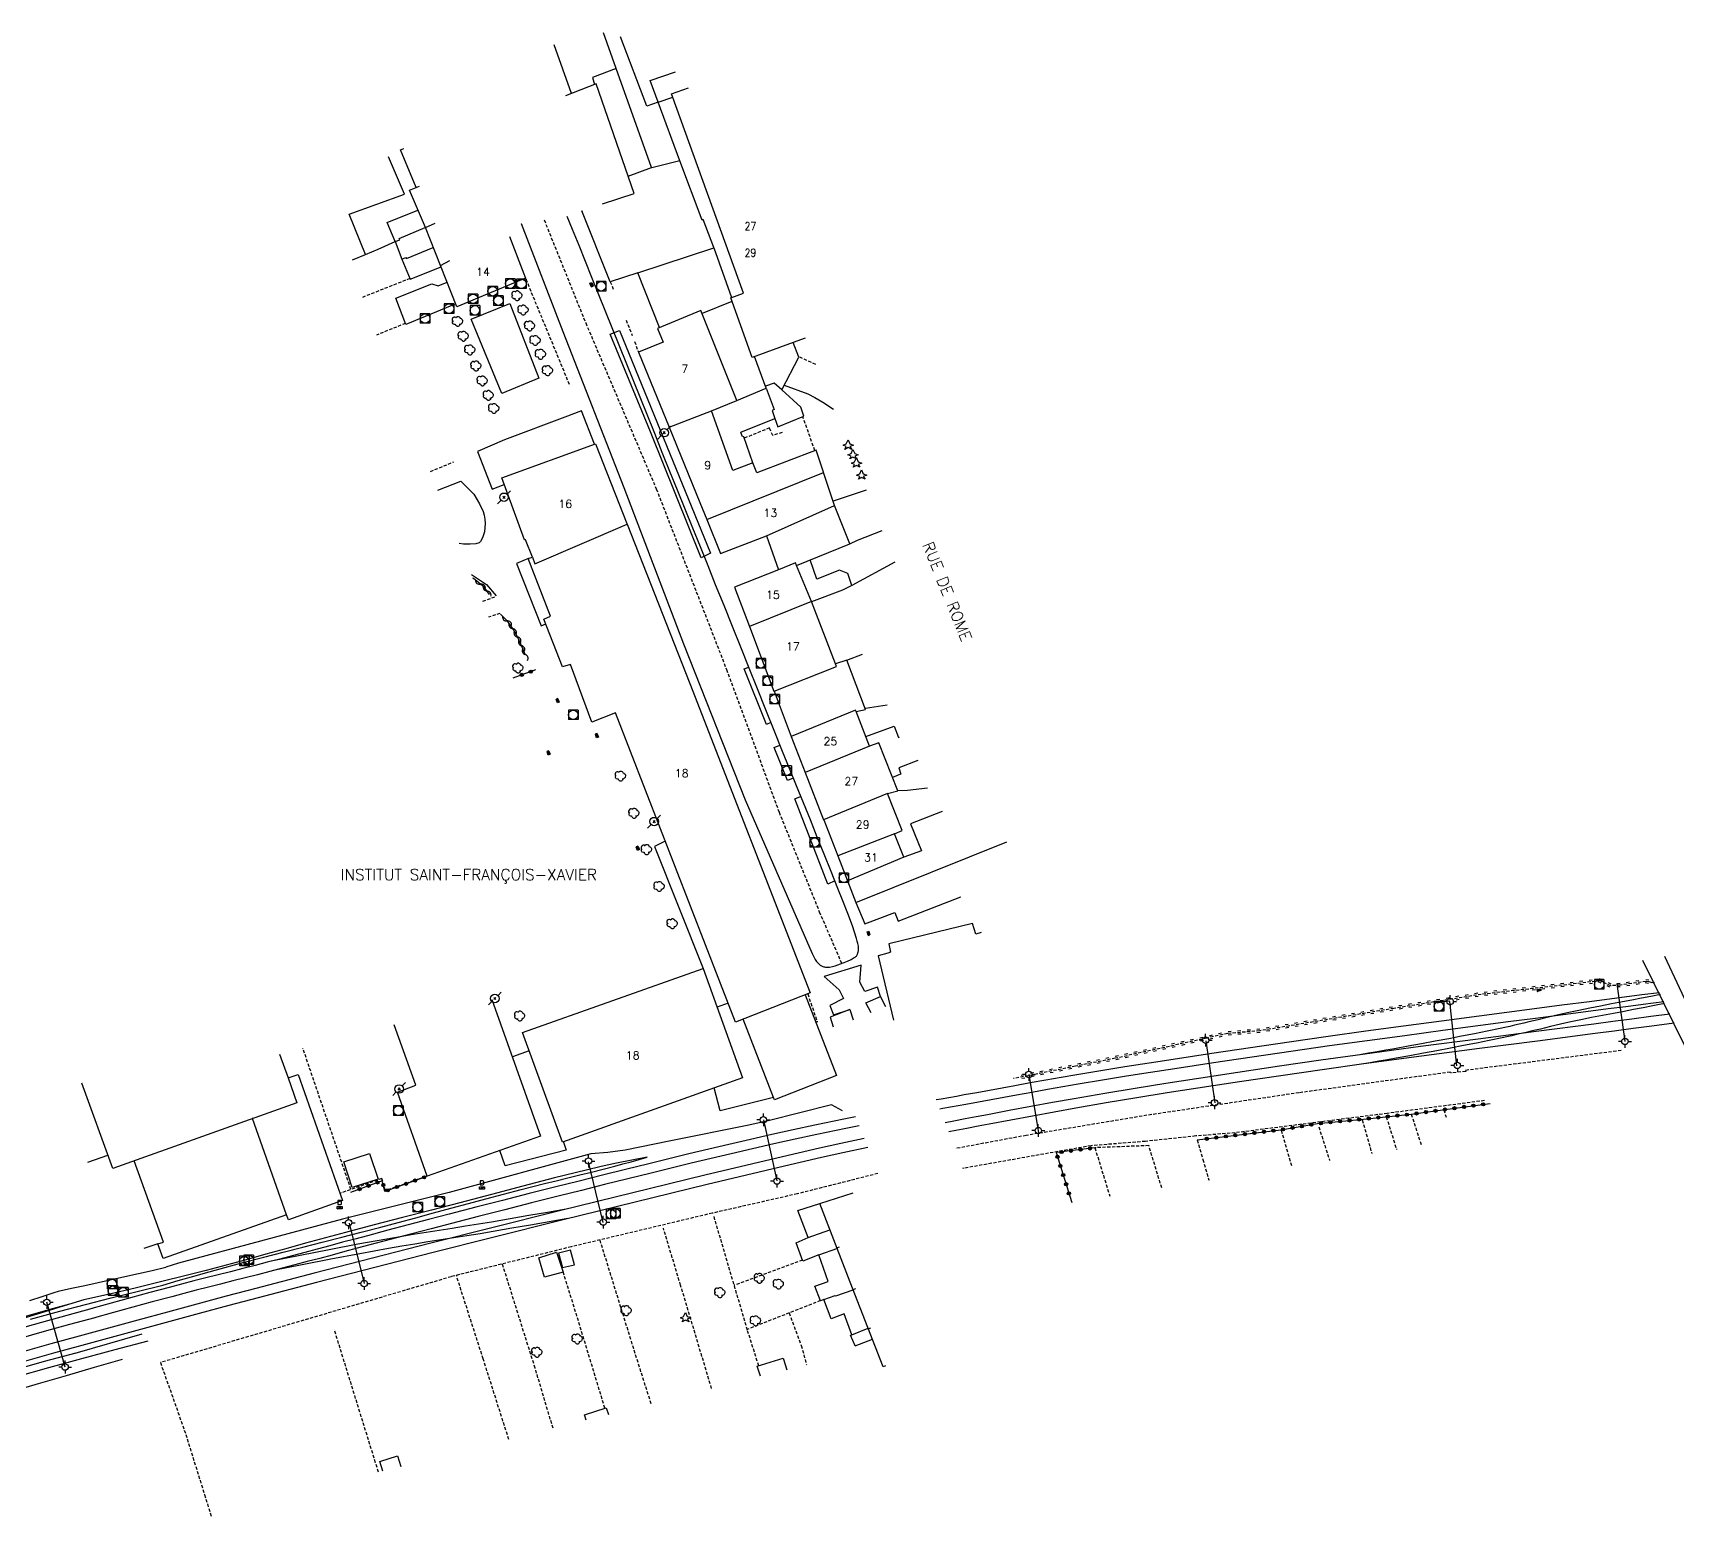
# Model space of a CAD drawing. Header units: millimetres. Extents: x 254999 to 256000, y 142999 to 144000.
# Drawn here: x 255585.3 to 255842.1, y 143215.3 to 143447.1 of the extents above; entities that cross this region are included whole.
import ezdxf
from ezdxf.enums import TextEntityAlignment as Align

# ---------------------------------------------------------------- set-up
doc = ezdxf.new("R2010")
doc.units = ezdxf.units.MM
doc.linetypes.add('DASHED', pattern=[0.75, 0.5, -0.25])
doc.layers.get('0').update_dxf_attribs({"linetype": 'CONTINUOUS'})
for name, color, linetype in [('W0001', 6, 'DASHED'), ('W0006', 2, 'CONTINUOUS'), ('W0014', 7, 'CONTINUOUS'), ('W0017', 7, 'CONTINUOUS'), ('W0071', 7, 'CONTINUOUS'), ('W0101', 7, 'CONTINUOUS'), ('W0104', 1, 'CONTINUOUS'), ('W0105', 7, 'CONTINUOUS'), ('W0112', 1, 'DASHED'), ('W0120', 7, 'CONTINUOUS'), ('W0211', 2, 'CONTINUOUS'), ('W0214', 2, 'CONTINUOUS'), ('W0220', 5, 'DASHED'), ('W0300', 7, 'CONTINUOUS'), ('W0303', 7, 'CONTINUOUS'), ('W0310', 3, 'CONTINUOUS'), ('W0323', 7, 'CONTINUOUS'), ('W0333', 7, 'CONTINUOUS'), ('W0401', 7, 'CONTINUOUS'), ('W0420', 7, 'CONTINUOUS'), ('W0438', 7, 'CONTINUOUS'), ('W0473', 7, 'CONTINUOUS'), ('W0610', 7, 'CONTINUOUS'), ('W0611', 7, 'CONTINUOUS'), ('W0700', 7, 'CONTINUOUS'), ('W0984', 7, 'CONTINUOUS'), ('W0989', 7, 'CONTINUOUS'), ('W0991', 7, 'CONTINUOUS'), ('W1102', 7, 'CONTINUOUS')]:
    doc.layers.add(name, color=color, linetype=linetype)
doc.styles.get("Standard").update_dxf_attribs({"font": 'romans.shx', "width": 0.85})

# ---------------------------------------------------------------- blocks, each defined once
blk = doc.blocks.new('T610')
for p, q in [((-0.500001, 0), (-1.000002, 0)), ((0, 0.500001), (0, 1.000002)), ((0.500001, 0), (1.000002, 0)), ((0, -0.500001), (0, -1.000002))]:
    blk.add_line(p, q)
blk.add_ellipse((0, 0), major_axis=(-0.353554, 0.353554), ratio=1, start_param=3.926990817, end_param=10.2101761242)
blk = doc.blocks.new('T420')
for p, q in [((0.75, 0.75), (-0.75, 0.75)), ((-0.75, 0.75), (-0.75, -0.75)), ((0.75, 0.75), (0.75, -0.75)), ((0.75, -0.75), (-0.75, -0.75))]:
    blk.add_line(p, q)
blk.add_ellipse((0, 0), major_axis=(-0.53, 0.53), ratio=1, start_param=3.926991, end_param=10.210176)
blk = doc.blocks.new('T401')
for p, q in [((-0.3, 0.3), (0, 0.3)), ((-0.3, -0.25), (-0.3, 0.3)), ((-0.3, 0.15), (0, 0.15)), ((-0.3, 0), (0, 0)), ((0, 0.3), (0, -0.25)), ((-0.3, -0.15), (0, -0.15)), ((-0.3, -0.25), (-0.3, -0.3)), ((-0.3, -0.3), (0, -0.3)), ((0, -0.3), (0, -0.25))]:
    blk.add_line(p, q)
blk = doc.blocks.new('T438')
for p, q in [((-0.4, 0.2), (0.4, 0.2)), ((-0.4, -0.2), (-0.4, 0.2)), ((0.15, 1.1), (-0.3, 1.1)), ((-0.3, 1.1), (-0.3, 0.5)), ((-0.3, 0.5), (0.15, 0.5)), ((0.3, 0.65), (0.3, 0.95)), ((0.4, 0.2), (0.4, -0.2))]:
    blk.add_line(p, q)
at = {"flags": 128}
for points in [[(-0.4, -0.2), (0.4, 0.2)], [(0.4, -0.2), (-0.4, -0.2)]]:
    blk.add_lwpolyline(points, dxfattribs=at)
for centre, major_axis, start_param, end_param in [((0.15, 0.95), (0.106, -0.106), 0.785398, 2.356194), ((0.15, 0.65), (0.106, 0.106), 3.926991, 5.497787)]:
    blk.add_ellipse(centre, major_axis=major_axis, ratio=1, start_param=start_param, end_param=end_param)
blk = doc.blocks.new('T473')
for p, q in [((-0.166667, 0.166667), (0.166667, -0.166667)), ((-0.166667, -0.166667), (0.166667, 0.166667)), ((0.500001, 0.500001), (1.000002, 1.000002)), ((-1.000002, -1.000002), (-0.500001, -0.500001))]:
    blk.add_line(p, q)
blk.add_ellipse((0, 0), major_axis=(0.471405, 0.471405), ratio=1, start_param=5.4977871438, end_param=11.780972451)
blk = doc.blocks.new('T303')
for p, q in [((-0.77, 0), (-0.28, 0.21)), ((-0.28, -0.21), (-0.77, 0)), ((-0.28, 0.21), (0, 0.83)), ((0, 0.83), (0.28, 0.21)), ((0.28, 0.21), (0.83, 0)), ((0.83, 0), (0.28, -0.21)), ((-0.49, -0.63), (-0.28, -0.21)), ((0, -0.35), (-0.49, -0.63)), ((0.56, -0.63), (0, -0.35)), ((0.28, -0.21), (0.56, -0.63))]:
    blk.add_line(p, q)
blk = doc.blocks.new('T300')
for p, q in [((-0.8, 0.51), (-0.86, 0.34)), ((-0.86, 0.34), (-0.86, 0.17)), ((-0.86, 0.17), (-0.74, 0.06)), ((-0.69, 0.63), (-0.8, 0.51)), ((-0.8, -0.06), (-0.74, 0.06)), ((-0.74, 0.06), (-0.69, 0.11)), ((-0.57, 0.69), (-0.69, 0.63)), ((-0.46, 0.69), (-0.57, 0.69)), ((-0.29, 0.63), (-0.46, 0.69)), ((-0.29, 0.63), (-0.17, 0.74)), ((-0.23, 0.57), (-0.29, 0.63)), ((-0.17, 0.74), (-0.06, 0.8)), ((-0.06, 0.8), (0.06, 0.8)), ((0.06, 0.8), (0.23, 0.74)), ((0.23, 0.74), (0.34, 0.63)), ((0.34, 0.63), (0.4, 0.51)), ((0.46, 0.46), (0.34, 0.46)), ((0.4, 0.51), (0.4, 0.46)), ((0.57, 0.4), (0.46, 0.46)), ((0.57, 0.4), (0.69, 0.29)), ((0.69, 0.29), (0.74, 0.17)), ((0.74, 0.06), (0.69, -0.17)), ((0.74, 0.17), (0.74, 0.06)), ((-0.8, -0.17), (-0.8, -0.06)), ((-0.8, -0.23), (-0.8, -0.17)), ((-0.74, -0.34), (-0.8, -0.23)), ((-0.69, -0.4), (-0.74, -0.34)), ((-0.51, -0.46), (-0.69, -0.4)), ((-0.4, -0.46), (-0.51, -0.46)), ((-0.4, -0.46), (-0.34, -0.46)), ((-0.34, -0.46), (-0.34, -0.4)), ((-0.34, -0.51), (-0.34, -0.46)), ((-0.29, -0.63), (-0.34, -0.51)), ((-0.17, -0.74), (-0.29, -0.63)), ((-0.06, -0.8), (-0.17, -0.74)), ((0.06, -0.8), (-0.06, -0.8)), ((0.17, -0.74), (0.06, -0.8)), ((0.23, -0.69), (0.17, -0.74)), ((0.29, -0.46), (0.23, -0.46)), ((0.29, -0.63), (0.23, -0.69)), ((0.46, -0.4), (0.29, -0.46)), ((0.34, -0.51), (0.29, -0.63)), ((0.34, -0.51), (0.34, -0.46)), ((0.57, -0.34), (0.46, -0.4)), ((0.63, -0.29), (0.57, -0.34)), ((0.69, -0.17), (0.63, -0.29))]:
    blk.add_line(p, q)
blk = doc.blocks.new('t310o')
at = {"color": 0, "linetype": 'Continuous'}
for centre, start, end in [((-0.5, 0.38), 216.8699, 323.1304), ((0.5, -0.37), 36.8699, 143.1303)]:
    blk.add_arc(centre, 0.625, start, end, dxfattribs=at)
blk = doc.blocks.new('t323o')
at = {"color": 0, "linetype": 'Continuous'}
for radius in [0.25, 0.15]:
    blk.add_circle((0, 0), radius, dxfattribs=at)
blk = doc.blocks.new('t220o')
at = {"color": 0, "linetype": 'Continuous'}
for p, q in [((-0.25, 0.25), (0.25, 0.25)), ((-0.25, -0.25), (0.25, -0.25))]:
    blk.add_line(p, q, dxfattribs=at)

msp = doc.modelspace()

# ---------------------------------------------------------------- linework, layer by layer
at = {"layer": 'W0001'}
msp.add_lwpolyline([(255665.16, 143417.91), (255671.65, 143401.81), (255682.68, 143375.89), (255693.64, 143347.7), (255701.85, 143325.41), (255708.14, 143309.84), (255711.64, 143301.75)], dxfattribs=at)
at = {"layer": 'W0006'}
msp.add_lwpolyline([(255681.75, 143384.78), (255675.45, 143400.07), (255676.91, 143400.62), (255691.14, 143365.83), (255689.67, 143365.1)], close=True, dxfattribs=at)
for points in [[(255700.58, 143339.4), (255699.87, 143339.11), (255696.39, 143347.78), (255697.11, 143348.06)], [(255704.06, 143330.7), (255703.17, 143330.33), (255701.08, 143335.47), (255702, 143335.84)], [(255710.55, 143314.65), (255709.46, 143314.14), (255704.3, 143327.49), (255705.21, 143327.86)]]:
    msp.add_lwpolyline(points, dxfattribs=at)
at = {"layer": 'W0014'}
msp.add_lwpolyline([(255661.55, 143417.35), (255661.55, 143417.35), (255668.09, 143400.49), (255677.6, 143376.13), (255686.91, 143351.68), (255696.56, 143327.33), (255707.03, 143303.34), (255707.19, 143303.02), (255707.34, 143302.69), (255707.51, 143302.37), (255707.71, 143302.07), (255707.75, 143302.01), (255707.81, 143301.95), (255707.86, 143301.89), (255707.92, 143301.84), (255707.99, 143301.77), (255708.06, 143301.7), (255708.13, 143301.64), (255708.21, 143301.57), (255708.29, 143301.51), (255708.38, 143301.44), (255708.47, 143301.39), (255708.57, 143301.33), (255708.7, 143301.28), (255708.83, 143301.24), (255708.97, 143301.21), (255709.11, 143301.19), (255709.26, 143301.17), (255709.42, 143301.17), (255709.58, 143301.17), (255709.74, 143301.19), (255710.18, 143301.27), (255710.61, 143301.39), (255711.03, 143301.53), (255711.45, 143301.68), (255712.01, 143301.89), (255712.56, 143302.11), (255713.1, 143302.36), (255713.61, 143302.67), (255713.72, 143302.74), (255713.83, 143302.83), (255713.93, 143302.92), (255714.01, 143303.03), (255714.06, 143303.11), (255714.1, 143303.2), (255714.13, 143303.29), (255714.15, 143303.38), (255714.18, 143303.46), (255714.2, 143303.55), (255714.22, 143303.63), (255714.24, 143303.72), (255714.26, 143303.81), (255714.27, 143303.9), (255714.28, 143303.99), (255714.28, 143304.08), (255714.25, 143304.48), (255714.17, 143304.87), (255714.07, 143305.26), (255713.96, 143305.64), (255713.32, 143307.63), (255712.58, 143309.59), (255711.8, 143311.52), (255711.03, 143313.46), (255709.97, 143316.14), (255708.9, 143318.82), (255707.82, 143321.5), (255706.74, 143324.18), (255705.65, 143326.85), (255704.56, 143329.52), (255703.47, 143332.19), (255702.39, 143334.87), (255701.08, 143338.13), (255699.77, 143341.38), (255698.47, 143344.64), (255697.17, 143347.9), (255695.86, 143351.15), (255694.56, 143354.41), (255693.26, 143357.67), (255691.95, 143360.92), (255690.76, 143363.87), (255689.57, 143366.82), (255688.38, 143369.77), (255687.19, 143372.72), (255686, 143375.67), (255684.81, 143378.62), (255683.62, 143381.57), (255682.44, 143384.52), (255673.62, 143406.44), (255672.62, 143408.93), (255671.62, 143411.42), (255670.61, 143413.9), (255669.6, 143416.39), (255668.77, 143418.46)], dxfattribs=at)
at = {"layer": 'W0017'}
for points in [[(255702.64, 143392.07), (255706.33, 143390.74), (255707.44, 143390.18), (255708.71, 143389.46), (255710.36, 143388.37)], [(255648.58, 143375.71), (255652.17, 143377.1), (255654.17, 143375.08), (255655.07, 143373.57), (255655.62, 143372.35), (255655.8, 143371.8), (255655.9, 143371.16), (255655.95, 143370.49), (255655.85, 143369.19), (255655.54, 143368.23), (255655.23, 143367.69), (255654.99, 143367.45), (255654.47, 143367.32), (255653.61, 143367.24), (255652.55, 143367.27), (255651.89, 143367.38)], [(255653.81, 143362.54), (255656.15, 143360.97), (255657.65, 143359.17)]]:
    msp.add_lwpolyline(points, dxfattribs=at)
at = {"layer": 'W0071'}
for points in [[(255589.26, 143250.57), (255591.34, 143251.02), (255593.42, 143251.47), (255595.49, 143251.93), (255597.57, 143252.38), (255599.69, 143252.86), (255601.81, 143253.33), (255603.93, 143253.81), (255606.05, 143254.3)], [(255584.8, 143249.13), (255586.74, 143249.75), (255587.38, 143249.95), (255588.01, 143250.15), (255588.65, 143250.36), (255589.28, 143250.57)], [(255591.6, 143248.72), (255587.95, 143247.7), (255584.3, 143246.68), (255580.65, 143245.66), (255577, 143244.64), (255573.5, 143243.66), (255569.99, 143242.69), (255566.49, 143241.71), (255563, 143240.69), (255559.35, 143239.58), (255555.72, 143238.44), (255552.09, 143237.28), (255548.46, 143236.12), (255544.64, 143234.88), (255540.83, 143233.63), (255537.02, 143232.36), (255533.21, 143231.08)]]:
    msp.add_lwpolyline(points, dxfattribs=at)
at = {"layer": 'W0101'}
for points in [[(255674.27, 143420.4), (255679.2, 143422.04), (255673.3, 143439.17), (255668.52, 143437.3)], [(255685.06, 143437.61), (255687.69, 143438.55)], [(255704.04, 143398.75), (255697.64, 143396.44), (255694.31, 143405.72), (255696.28, 143406.48), (255685.06, 143437.61)], [(255645.17, 143422.97), (255642.7, 143428.83)], [(255646.61, 143416.71), (255644.13, 143422.55), (255645.17, 143422.97)], [(255648.97, 143410.79), (255646.61, 143416.71)], [(255659.73, 143415.3), (255662.27, 143408.8)], [(255662.27, 143408.8), (255651.54, 143404.33), (255648.97, 143410.79)], [(255695.27, 143389.71), (255689.65, 143403.76), (255682.87, 143400.96), (255683.77, 143398.79), (255679.88, 143397.27)], [(255705.92, 143399.46), (255704.04, 143398.75)], [(255679.88, 143397.27), (255684.68, 143385.52), (255684.67, 143385.52), (255684.68, 143385.51)], [(255691.31, 143388.07), (255695.27, 143389.71)], [(255697.77, 143379.97), (255694.61, 143378.76), (255691.31, 143388.07)], [(255684.68, 143385.51), (255689.48, 143373.75), (255689.48, 143373.75), (255690.57, 143371.1)], [(255663.33, 143365.24), (255662.25, 143367.95), (255662.11, 143367.92), (255658.57, 143377.6), (255673.16, 143382.93)], [(255673.16, 143382.93), (255678.07, 143370.46), (255678.08, 143370.46), (255678.11, 143370.37)], [(255708.82, 143378.47), (255708.82, 143378.48), (255707.63, 143381.95), (255698.4, 143378.38), (255697.77, 143379.97)], [(255710.53, 143373.32), (255708.82, 143378.47)], [(255699.88, 143368.58), (255710.53, 143373.32)], [(255678.11, 143370.37), (255687.92, 143345.48), (255687.92, 143345.48), (255706.71, 143297.16)], [(255690.57, 143371.1), (255692.73, 143365.8)], [(255692.73, 143365.8), (255699.88, 143368.58)], [(255676.3, 143340.89), (255672.62, 143339.43), (255669.26, 143348.46), (255668.05, 143348.08), (255665.12, 143355.52), (255666.17, 143356.01), (255662.67, 143365.01), (255663.33, 143365.24)], [(255701.74, 143363.23), (255694.89, 143360.53)], [(255704.59, 143363.92), (255704.41, 143364.33), (255701.74, 143363.23)], [(255706.91, 143358.28), (255704.59, 143363.92)], [(255694.89, 143360.53), (255697.22, 143354.39)], [(255710.69, 143348.55), (255706.91, 143358.28)], [(255697.22, 143354.39), (255697.22, 143354.39), (255701.06, 143344.28), (255701.07, 143344.29), (255701.07, 143344.28)], [(255701.07, 143344.28), (255710.84, 143348.14), (255710.69, 143348.55)], [(255706.71, 143297.16), (255695.03, 143292.6), (255676.3, 143340.89)], [(255713.89, 143341.1), (255713.78, 143341.35), (255703.74, 143337.23)], [(255715.98, 143335.72), (255715.99, 143335.72), (255713.89, 143341.1)], [(255703.74, 143337.23), (255703.74, 143337.23), (255705.95, 143331.57), (255705.95, 143331.57)], [(255720.38, 143328.75), (255717.42, 143336.25), (255715.98, 143335.72)], [(255705.95, 143331.57), (255705.95, 143331.57), (255708.82, 143324.19), (255708.82, 143324.19)], [(255718.79, 143328.33), (255720.38, 143328.75)], [(255719.89, 143321.99), (255721.09, 143322.51), (255718.79, 143328.33)], [(255708.82, 143324.19), (255708.83, 143324.19), (255711.01, 143318.58), (255711.01, 143318.58), (255711.01, 143318.58)], [(255721.35, 143318.35), (255719.89, 143321.99)], [(255711.01, 143318.58), (255712.53, 143314.68), (255712.53, 143314.68)], [(255721.35, 143318.35), (255712.53, 143314.68)], [(255733.44, 143306.59), (255732.57, 143306.35), (255732.09, 143308), (255718.99, 143304.82), (255719.26, 143303.55), (255718.83, 143303.36), (255717.33, 143302.97), (255719.71, 143292.92)], [(255657, 143296.11), (255664.61, 143274.77), (255646.88, 143268.55)], [(255646.88, 143268.55), (255642.26, 143281.68), (255645.11, 143282.73), (255641.73, 143292.18)], [(255623.84, 143287.58), (255625.18, 143283.89)], [(255625.18, 143283.89), (255626.54, 143280), (255597.77, 143269.74), (255592.97, 143283.07)], [(255708.23, 143264.26), (255713.42, 143265.94)], [(255710.92, 143257.25), (255708.23, 143264.26)], [(255713.33, 143251.03), (255710.92, 143257.25)], [(255715.71, 143244.88), (255713.33, 143251.03)], [(255718.49, 143238.9), (255718.11, 143238.75), (255715.71, 143244.88)]]:
    msp.add_lwpolyline(points, dxfattribs=at)
msp.add_lwpolyline([(255668.04, 143273.83), (255661.79, 143290.96), (255690.02, 143301), (255696.15, 143283.9)], close=True, dxfattribs=at)
at = {"layer": 'W0104'}
for points in [[(255676.39, 143441.55), (255674.45, 143447.12)], [(255669.4, 143437.8), (255669.45, 143437.66), (255666.71, 143445.27)], [(255682.99, 143436.31), (255681.22, 143435.7), (255677.07, 143446.5)], [(255676.39, 143441.55), (255672.69, 143440.14), (255673.03, 143439.08), (255673.03, 143439.08), (255673.04, 143439.08)], [(255678.27, 143424.74), (255678.28, 143424.74), (255681.93, 143426.07), (255676.39, 143441.55)], [(255682.99, 143436.31), (255681.72, 143439.66), (255685.67, 143441.06)], [(255682.99, 143436.31), (255685.25, 143437.08), (255685.25, 143437.08)], [(255691.67, 143413.57), (255691.67, 143413.58), (255690.02, 143417.95), (255689.85, 143417.89), (255686.35, 143427.12), (255682.99, 143436.31)], [(255637.27, 143412.52), (255634.7, 143418.8), (255643.33, 143421.91), (255640.85, 143427.75), (255640.84, 143427.74)], [(255686.35, 143427.12), (255681.75, 143426)], [(255641.87, 143414.55), (255640.63, 143417.48), (255645.45, 143419.45), (255645.44, 143419.45)], [(255679.8, 143409.62), (255675.46, 143408.25), (255671.05, 143419.31), (255671.1, 143419.17)], [(255641.87, 143414.55), (255642.61, 143414.8), (255642.49, 143415.03), (255646.6, 143416.74), (255646.6, 143416.74)], [(255637.27, 143412.52), (255639.23, 143413.35), (255641.87, 143414.55)], [(255641.87, 143414.55), (255641.87, 143414.55)], [(255641.87, 143414.55), (255642.92, 143411.79), (255642.94, 143411.77)], [(255635.23, 143411.68), (255637.27, 143412.52)], [(255642.94, 143411.77), (255643.55, 143412.03), (255643.65, 143411.9), (255647.85, 143413.6), (255647.85, 143413.6)], [(255642.94, 143411.77), (255644.24, 143408.64), (255649.05, 143410.58), (255649.05, 143410.58)], [(255679.8, 143409.62), (255691.67, 143413.57)], [(255691.67, 143413.57), (255694.45, 143405.77), (255694.45, 143405.77)], [(255683.2, 143401.1), (255683.2, 143401.1), (255679.8, 143409.62)], [(255651.35, 143404.8), (255651.35, 143404.8), (255643.56, 143401.55), (255642.02, 143405.66), (255647.61, 143407.93), (255648.6, 143407.6), (255650.01, 143408.17)], [(255694.51, 143405.18), (255694.5, 143405.18), (255689.84, 143403.28), (255689.84, 143403.28)], [(255702.28, 143391.38), (255704.92, 143396.47), (255704.04, 143398.75)], [(255695.27, 143389.71), (255695.28, 143389.71), (255699.83, 143391.62), (255698, 143396.57), (255698, 143396.57)], [(255702.28, 143391.38), (255701.08, 143392.39), (255699.71, 143391.94), (255699.71, 143391.93)], [(255699.83, 143391.62), (255701.09, 143388.3), (255700.77, 143388.14), (255701.2, 143386.91)], [(255701.2, 143386.91), (255701.64, 143385.61), (255705.73, 143387.27), (255705.26, 143388.67), (255702.28, 143391.38)], [(255673.04, 143382.88), (255673.02, 143382.88), (255670.97, 143388.08), (255668.41, 143387.12), (255658.95, 143383.53), (255654.76, 143381.75), (255657.03, 143375.86), (255658.93, 143376.6), (255658.93, 143376.6)], [(255697.77, 143379.97), (255697.76, 143379.97), (255696.33, 143384.01), (255696.11, 143384.12), (255695.87, 143384.76), (255701.2, 143386.91)], [(255715.44, 143375.68), (255710.31, 143373.97), (255710.31, 143373.97)], [(255712.89, 143367.31), (255710.53, 143373.32)], [(255699.88, 143368.58), (255701.74, 143363.23)], [(255712.89, 143367.31), (255712.89, 143367.31), (255714.11, 143367.88), (255717.97, 143369.37)], [(255662.8, 143365.05), (255662.8, 143365.05), (255660.85, 143364.23), (255664.7, 143354.51), (255665.41, 143354.79), (255665.41, 143354.79)], [(255704.59, 143363.92), (255712.89, 143367.31)], [(255713.23, 143360.82), (255712.6, 143362.67), (255711.29, 143363.19), (255707.73, 143361.77), (255707.73, 143361.78), (255706.71, 143364.79), (255706.71, 143364.78)], [(255719.95, 143364.42), (255713.23, 143360.82)], [(255713.23, 143360.82), (255711.74, 143360.05), (255706.92, 143358.27), (255706.92, 143358.25)], [(255712.46, 143349.13), (255712.46, 143349.13), (255714.88, 143350.08)], [(255713.89, 143341.1), (255715.37, 143341.45), (255712.45, 143349.16), (255710.69, 143348.55)], [(255701.07, 143344.28), (255703.74, 143337.23), (255703.74, 143337.23)], [(255718.74, 143342.12), (255715.33, 143341.58), (255715.33, 143341.57)], [(255715.42, 143337.19), (255715.43, 143337.19), (255719.82, 143338.84), (255720.51, 143337.04), (255720.67, 143337.11)], [(255723.55, 143333.46), (255720.56, 143332.31), (255720.85, 143331.33), (255720.83, 143331.33), (255719.55, 143330.83), (255719.56, 143330.83)], [(255720.38, 143328.75), (255720.38, 143328.76), (255721.94, 143328.81), (255725.06, 143329.21)], [(255727.31, 143325.49), (255722.38, 143323.55), (255724.08, 143319.33), (255721.35, 143318.35)], [(255713.85, 143311.29), (255737.43, 143320.74)], [(255712.53, 143314.68), (255712.53, 143314.68), (255713.85, 143311.29)], [(255713.85, 143311.29), (255713.85, 143311.3), (255715.27, 143307.95), (255719.94, 143309.72), (255720.48, 143308.36), (255730.24, 143312.15), (255730.24, 143312.15)], [(255693.87, 143295.58), (255693.88, 143295.58), (255692.2, 143294.92)], [(255705.94, 143296.86), (255705.94, 143296.85), (255710.84, 143284.24), (255701.15, 143280.45), (255701, 143280.81)], [(255701, 143280.81), (255696.26, 143293.08)], [(255662.83, 143288.11), (255662.83, 143288.11), (255660.2, 143287.15), (255660.2, 143287.15)], [(255625.18, 143283.89), (255626.72, 143284.4), (255633.68, 143264.76), (255625.24, 143261.7), (255624.91, 143262.52)], [(255701, 143280.81), (255701.01, 143280.81), (255692.67, 143278.72), (255691.72, 143282.31), (255691.72, 143282.31)], [(255624.91, 143262.52), (255619.58, 143277.52), (255619.57, 143277.52)], [(255668.17, 143273.87), (255668.17, 143273.87), (255668.59, 143272.62), (255659.07, 143270.16), (255658.25, 143272.54), (255658.24, 143272.54)], [(255593.87, 143270.73), (255597.02, 143271.81), (255597.03, 143271.81)], [(255604.82, 143257.94), (255605.7, 143258.22), (255601.12, 143270.93), (255601.13, 143270.94)], [(255624.91, 143262.52), (255605.65, 143255.65), (255604.82, 143257.94)], [(255706.42, 143258.93), (255704.78, 143263.19), (255708.23, 143264.26)], [(255706.42, 143258.93), (255709.81, 143260.16)], [(255604.82, 143257.94), (255602.63, 143257.24)], [(255708.09, 143256.27), (255705.56, 143255.28), (255704.51, 143258.14), (255706.42, 143258.93)], [(255708.09, 143256.27), (255711.04, 143257.29), (255711.03, 143257.29)], [(255708.85, 143249.26), (255708.33, 143249.05), (255707.46, 143251.36), (255709.53, 143252.1), (255708.09, 143256.27)], [(255708.85, 143249.26), (255710.64, 143249.92), (255710.7, 143249.83), (255713.42, 143250.8), (255713.42, 143250.8)], [(255713.21, 143243.74), (255712.04, 143247.02), (255709.97, 143246.25), (255708.85, 143249.26)], [(255713.21, 143243.74), (255715.75, 143244.78), (255715.75, 143244.78)], [(255713.73, 143242.04), (255713.72, 143242.04), (255712.99, 143243.7), (255713.21, 143243.74)], [(255713.73, 143242.04), (255716.43, 143243.05), (255716.43, 143243.05)], [(255698.93, 143237.27), (255698.43, 143238.84), (255702.49, 143240.11), (255703.05, 143238.3)], [(255671.7, 143230.44), (255671.45, 143231.24), (255674.85, 143232.36), (255675.23, 143231.32)], [(255639.95, 143222.47), (255639.48, 143223.98), (255642.24, 143224.84), (255642.76, 143223.18)]]:
    msp.add_lwpolyline(points, dxfattribs=at)
for points in [[(255637.9, 143272.08), (255639.21, 143268.09), (255635.18, 143266.76), (255633.86, 143270.75)], [(255668.13, 143253.56), (255665.19, 143252.76), (255664.31, 143255.77), (255667.11, 143256.67)], [(255669.9, 143254.7), (255669.29, 143256.97), (255667.41, 143256.51), (255668.02, 143254.28)]]:
    msp.add_lwpolyline(points, close=True, dxfattribs=at)
at = {"layer": 'W0105'}
for points in [[(255684.07, 143320.84), (255682.42, 143320.02), (255690.02, 143301)], [(255716.23, 143294.07), (255715.42, 143295.59), (255717.69, 143296.58), (255717.21, 143298.06), (255715.24, 143297.36), (255714.47, 143298.86), (255714.7, 143301.5), (255708.88, 143299.71), (255711.26, 143297.65), (255711.91, 143296.31), (255709.77, 143295.18), (255710.38, 143293.74), (255712.9, 143294.59), (255709.86, 143293.38), (255710.33, 143291.85)], [(255718.54, 143294.98), (255717.69, 143296.58)], [(255712.9, 143294.59), (255713.44, 143292.96)]]:
    msp.add_lwpolyline(points, dxfattribs=at)
at = {"layer": 'W0112'}
for points in [[(255644.2, 143408.75), (255636.63, 143405.75)], [(255669.12, 143392.19), (255662.27, 143408.8)], [(255675.46, 143408.25), (255675.97, 143407.1)], [(255643.49, 143401.74), (255638.95, 143399.91)], [(255677.95, 143402.26), (255678.93, 143399.85)], [(255679.29, 143398.9), (255679.88, 143397.27)], [(255707.58, 143395.34), (255704.88, 143396.57)], [(255702.34, 143384.71), (255700.86, 143384.21), (255700.36, 143385.41), (255696.4, 143383.81)], [(255707.45, 143381.88), (255705.55, 143387.2)], [(255647.41, 143378.63), (255651.04, 143380.11)], [(255657.41, 143359), (255655.51, 143358.28)], [(255658.26, 143356.45), (255656.47, 143355.84)], [(255706.34, 143297.01), (255707.77, 143292.72), (255707.91, 143292.71), (255707.91, 143292.71), (255707.91, 143292.71), (255707.91, 143292.71)], [(255634.99, 143266.46), (255627.47, 143288.51)], [(255833.39, 143288.16), (255809.07, 143285.06), (255809.1, 143284.91), (255806.72, 143284.66), (255806.7, 143284.79), (255783.06, 143281.56), (255759.31, 143278.04), (255740.46, 143274.9)], [(255812.04, 143280.34), (255796.85, 143278.34), (255773.08, 143275.31), (255766.93, 143274.81), (255759.06, 143273.97), (255750.59, 143273.29), (255730.53, 143269.74)], [(255796.7, 143277.8), (255798.3, 143272.71)], [(255800.6, 143278.23), (255802.18, 143273.34)], [(255805.71, 143278.9), (255806.05, 143277.73)], [(255780.29, 143275.7), (255781.95, 143270.03)], [(255786.16, 143276.24), (255787.84, 143271)], [(255792.95, 143277.32), (255794.43, 143272.08)], [(255740.46, 143274.9), (255729.39, 143272.84)], [(255761.62, 143266.71), (255759.61, 143273.3), (255751.19, 143272.98), (255751.19, 143272.97), (255753.52, 143265.39)], [(255767.18, 143274.19), (255768.04, 143271.14), (255768.98, 143267.98), (255768.98, 143267.99), (255769.01, 143267.92)], [(255717.3, 143268.95), (255704.71, 143265.77), (255704.7, 143265.77), (255691.42, 143262.75), (255669.39, 143257.5), (255650.63, 143252.83), (255605.21, 143239.41), (255606.73, 143235.21), (255609.18, 143228.2), (255612.11, 143218.79)], [(255646.88, 143268.55), (255640.38, 143266.26), (255639.82, 143268.16), (255633.29, 143265.86)], [(255698.68, 143238.92), (255696.92, 143244.47), (255691.67, 143262.3)], [(255691.32, 143235.36), (255686.48, 143251.49), (255683.78, 143260.41)], [(255681.87, 143232.99), (255679.15, 143241.58), (255673.88, 143258.57)], [(255666.55, 143229.15), (255663.75, 143238.55), (255658.64, 143254.83)], [(255705.51, 143255.43), (255694.86, 143251.49)], [(255659.64, 143227.41), (255655.64, 143239.99), (255651.45, 143253.03)], [(255674.65, 143232.29), (255670.73, 143245.21), (255668.18, 143253.41)], [(255708.32, 143249.09), (255696.89, 143244.6)], [(255703.44, 143247.17), (255705.32, 143242.08), (255706.14, 143239.08)], [(255639.28, 143222.3), (255638.82, 143223.78), (255632.39, 143244.58)], [(255612.11, 143218.79), (255613.19, 143215.28)]]:
    msp.add_lwpolyline(points, dxfattribs=at)
at = {"layer": 'W0120'}
for points in [[(255836.74, 143302.28), (255843.25, 143289.05)], [(255845.97, 143290.53), (255840.21, 143302.86)]]:
    msp.add_lwpolyline(points, dxfattribs=at)
at = {"layer": 'W0211'}
for points in [[(255605.61, 143251.52), (255608.02, 143252.23), (255610.44, 143252.93), (255612.86, 143253.61), (255615.29, 143254.28), (255618.33, 143255.09), (255621.37, 143255.89), (255624.41, 143256.68), (255627.46, 143257.46), (255630.51, 143258.23), (255633.55, 143259.01), (255636.6, 143259.79), (255639.64, 143260.59), (255642.38, 143261.31), (255645.12, 143262.05), (255647.86, 143262.79), (255650.6, 143263.53), (255653.33, 143264.27), (255656.07, 143265.01), (255658.81, 143265.74), (255661.56, 143266.45), (255663.38, 143266.92), (255665.22, 143267.37), (255667.05, 143267.82), (255668.88, 143268.27), (255670.71, 143268.72), (255672.54, 143269.17), (255674.37, 143269.63), (255676.2, 143270.1), (255677.46, 143270.44), (255678.73, 143270.78), (255679.99, 143271.13), (255681.24, 143271.49)], [(255584.93, 143246.21), (255589.52, 143247.45), (255593.53, 143248.5), (255597.55, 143249.53), (255601.58, 143250.54), (255605.61, 143251.52)], [(255602.3, 143243.83), (255591.83, 143240.86)], [(255591.99, 143240.9), (255587.07, 143239.57), (255582.16, 143238.2), (255577.26, 143236.78), (255572.38, 143235.32), (255567.24, 143233.73), (255562.12, 143232.09), (255557.01, 143230.41), (255551.91, 143228.69)]]:
    msp.add_lwpolyline(points, dxfattribs=at)
at = {"layer": 'W0214'}
for points in [[(255681.24, 143271.49), (255678.84, 143271.03), (255676.45, 143270.54), (255674.07, 143270.03), (255671.7, 143269.48), (255666.76, 143268.27), (255661.83, 143266.99), (255656.92, 143265.67), (255652.01, 143264.38), (255647.54, 143263.22), (255643.06, 143262.07), (255638.6, 143260.91), (255634.13, 143259.74), (255631.02, 143258.91), (255627.91, 143258.06), (255624.81, 143257.2), (255621.7, 143256.34), (255618.6, 143255.48), (255615.49, 143254.64), (255612.38, 143253.81), (255609.26, 143253.01), (255605.26, 143252.01), (255601.27, 143251.04), (255597.26, 143250.1), (255593.24, 143249.2)], [(255593.24, 143249.2), (255590.2, 143248.26), (255587.15, 143247.34), (255584.1, 143246.43)], [(255552.92, 143228.08), (255555.81, 143229.09), (255558.7, 143230.07), (255561.6, 143231.02), (255564.51, 143231.94), (255569.03, 143233.31), (255573.56, 143234.63), (255578.11, 143235.92), (255582.65, 143237.2), (255587.81, 143238.64), (255592.97, 143240.05), (255598.14, 143241.44), (255603.32, 143242.82)], [(255540.97, 143221.88), (255544.7, 143223.29), (255548.44, 143224.65), (255552.2, 143225.96), (255555.98, 143227.22), (255562.41, 143229.23), (255568.88, 143231.14), (255575.35, 143232.99), (255581.82, 143234.87), (255586.2, 143236.15), (255590.57, 143237.42), (255594.95, 143238.69), (255599.32, 143239.96)]]:
    msp.add_lwpolyline(points, dxfattribs=at)
at = {"layer": 'W0220'}
msp.add_lwpolyline([(255838.59, 143298.81), (255838.22, 143298.76), (255837.75, 143298.88), (255837.27, 143298.96), (255833.3, 143298.38), (255831.76, 143298.29), (255830.12, 143299.04), (255811.54, 143296.93), (255797.89, 143294.74), (255776.93, 143291.24), (255771.93, 143290.81), (255768.68, 143290.1), (255754.38, 143286.95), (255748.14, 143285.71), (255738.49, 143283.77)], dxfattribs=at)
at = {"layer": 'W0310'}
for points in [[(255656.65, 143359.39), (255655.81, 143360.52), (255654.11, 143361.91), (255654.04, 143361.95)], [(255662.24, 143349.94), (255661.75, 143351.17), (255661.06, 143352.66), (255660.31, 143353.96), (255659.49, 143355.16), (255658.32, 143356.34)]]:
    msp.add_lwpolyline(points, dxfattribs=at)
at = {"layer": 'W0323'}
for points in [[(255663.8, 143347.61), (255660.25, 143346.35)], [(255767.18, 143274.19), (255773.7, 143275), (255780.21, 143275.79), (255785.96, 143276.74), (255793.12, 143277.46), (255800.58, 143278.22), (255805.48, 143278.89), (255812.91, 143279.9)], [(255751.19, 143272.97), (255745.14, 143272.21), (255747.58, 143264.41)], [(255646.54, 143268.4), (255640.29, 143266.16), (255639.88, 143267.83), (255634.91, 143266.01)]]:
    msp.add_lwpolyline(points, dxfattribs=at)
at = {"layer": 'W0333'}
msp.add_lwpolyline([(255664.33, 143393.21), (255658.55, 143390.78), (255653.78, 143402.39), (255659.78, 143404.84)], close=True, dxfattribs=at)
msp.add_lwpolyline([(255711.77, 143278.76), (255710.02, 143279.67), (255700.14, 143277.19), (255697.12, 143276.51), (255684.71, 143273.99), (255677.83, 143272.6), (255675.09, 143272.25), (255672.43, 143272.04), (255650.35, 143266), (255633.67, 143261.84), (255608.05, 143254.94), (255606.05, 143254.3)], dxfattribs=at)
at = {"layer": 'W0611'}
for points in [[(255833.99, 143289.56), (255832.75, 143298.6)], [(255807.73, 143285.79), (255806.64, 143295.83)], [(255768.51, 143289.69), (255769.92, 143279.97)], [(255740.88, 143284.42), (255742.37, 143275.29)], [(255699.4, 143277.32), (255701.51, 143267.82)], [(255674.38, 143261.3), (255672.1, 143270.8)], [(255634.73, 143261.19), (255637.07, 143251.75)], [(255590.32, 143238.7), (255587.48, 143248.84)]]:
    msp.add_lwpolyline(points, dxfattribs=at)
at = {"layer": 'W0700'}
for points in [[(255839.37, 143297.18), (255836.64, 143296.84), (255833.91, 143296.49), (255831.17, 143296.14), (255828.44, 143295.79), (255824.14, 143295.23), (255819.84, 143294.67), (255815.53, 143294.11), (255811.23, 143293.54), (255805.32, 143292.75), (255799.41, 143291.97), (255793.51, 143291.17), (255787.6, 143290.35), (255781.55, 143289.49), (255775.51, 143288.6), (255769.47, 143287.7), (255763.42, 143286.78), (255759.65, 143286.2), (255755.88, 143285.61), (255752.11, 143285), (255748.34, 143284.38), (255745.92, 143283.96), (255743.5, 143283.54), (255741.08, 143283.1), (255738.66, 143282.65)], [(255840.05, 143295.76), (255836.83, 143295.35), (255834.1, 143295), (255831.37, 143294.65), (255828.63, 143294.3), (255824.33, 143293.74), (255820.03, 143293.18), (255815.73, 143292.62), (255811.43, 143292.05), (255805.52, 143291.27), (255799.62, 143290.48), (255793.71, 143289.69), (255787.81, 143288.87), (255781.77, 143288), (255775.73, 143287.12), (255769.69, 143286.22), (255763.65, 143285.3), (255759.88, 143284.72), (255756.12, 143284.13), (255752.35, 143283.52), (255748.59, 143282.9), (255746.17, 143282.49), (255743.76, 143282.06), (255741.35, 143281.62), (255738.94, 143281.18)], [(255839.51, 143296.89), (255838.03, 143296.61), (255836.54, 143296.32), (255835.06, 143296.04), (255833.58, 143295.75), (255831.88, 143295.43), (255830.18, 143295.1), (255828.48, 143294.78), (255826.78, 143294.43), (255825.19, 143294.08), (255823.61, 143293.72), (255822.02, 143293.35), (255820.44, 143292.98), (255819.69, 143292.81), (255818.95, 143292.64), (255818.21, 143292.46), (255817.46, 143292.29), (255816.72, 143292.11), (255815.98, 143291.94), (255815.23, 143291.77), (255814.48, 143291.61), (255812.48, 143291.19), (255810.48, 143290.79), (255808.47, 143290.4), (255806.46, 143290.01), (255804.34, 143289.61), (255802.22, 143289.21), (255800.1, 143288.82), (255797.98, 143288.44), (255796.62, 143288.2), (255795.26, 143287.96), (255793.9, 143287.73), (255792.55, 143287.5)], [(255840.97, 143293.84), (255838.01, 143293.46), (255835.05, 143293.07), (255832.1, 143292.69), (255829.14, 143292.3), (255820.1, 143291.13), (255811.06, 143289.96), (255802.02, 143288.78), (255792.98, 143287.55), (255786.5, 143286.64), (255780.01, 143285.71), (255773.53, 143284.75), (255767.05, 143283.76), (255762.27, 143283.01), (255757.49, 143282.24), (255752.72, 143281.45), (255747.95, 143280.64)], [(255840.18, 143295.49), (255838.31, 143295.13), (255836.83, 143294.85), (255835.34, 143294.56), (255833.86, 143294.28), (255832.17, 143293.95), (255830.47, 143293.63), (255828.78, 143293.31), (255827.09, 143292.96), (255825.51, 143292.62), (255823.93, 143292.26), (255822.35, 143291.89), (255820.77, 143291.52), (255820.03, 143291.35), (255819.28, 143291.18), (255818.53, 143291), (255817.79, 143290.82), (255817.04, 143290.65), (255816.3, 143290.48), (255815.55, 143290.31), (255814.8, 143290.14), (255812.79, 143289.72), (255810.78, 143289.32), (255808.76, 143288.93), (255806.75, 143288.54), (255804.62, 143288.13), (255802.5, 143287.74), (255800.37, 143287.35), (255798.24, 143286.96), (255796.88, 143286.72), (255795.52, 143286.48), (255794.16, 143286.25), (255792.79, 143286.02)], [(255841.65, 143292.42), (255838.2, 143291.97), (255835.25, 143291.59), (255832.29, 143291.2), (255829.33, 143290.81), (255820.3, 143289.64), (255811.26, 143288.48), (255802.22, 143287.3), (255793.19, 143286.07), (255786.71, 143285.16), (255780.23, 143284.22), (255773.75, 143283.26), (255767.28, 143282.28), (255762.5, 143281.53), (255757.73, 143280.76), (255752.97, 143279.97), (255748.21, 143279.16)], [(255738.66, 143282.65), (255736.69, 143282.29), (255734.72, 143281.93), (255732.75, 143281.57), (255730.77, 143281.22), (255729.57, 143281), (255728.37, 143280.79), (255727.17, 143280.58), (255726.39, 143280.44)], [(255738.93, 143281.17), (255736.96, 143280.81), (255734.99, 143280.45), (255733.01, 143280.1), (255731.04, 143279.74), (255729.84, 143279.53), (255728.63, 143279.31), (255727.43, 143279.1), (255726.96, 143279.02)], [(255747.95, 143280.64), (255744.56, 143280.02), (255741.18, 143279.4), (255737.79, 143278.77), (255734.41, 143278.14), (255732.66, 143277.81), (255730.92, 143277.48), (255729.17, 143277.14), (255727.81, 143276.88)], [(255713.8, 143277.79), (255711.99, 143277.44), (255710.47, 143277.13), (255708.94, 143276.81), (255707.42, 143276.49), (255704.07, 143275.77), (255700.72, 143275.03), (255697.37, 143274.27), (255694.03, 143273.5), (255690.9, 143272.76), (255687.78, 143272), (255684.65, 143271.23), (255681.53, 143270.46), (255677.89, 143269.57), (255674.25, 143268.68), (255670.61, 143267.78), (255666.98, 143266.87), (255662.81, 143265.81), (255658.64, 143264.75), (255654.47, 143263.67), (255650.31, 143262.6), (255647.12, 143261.76), (255643.93, 143260.92), (255640.74, 143260.08), (255637.55, 143259.24), (255635.6, 143258.72), (255633.64, 143258.2), (255631.69, 143257.67), (255629.73, 143257.15), (255627.78, 143256.63), (255625.82, 143256.11), (255623.87, 143255.59), (255621.91, 143255.08), (255620, 143254.58), (255618.08, 143254.09), (255616.17, 143253.61), (255614.25, 143253.13), (255612.34, 143252.64), (255610.42, 143252.16), (255608.51, 143251.67), (255606.6, 143251.16), (255603.57, 143250.35), (255600.54, 143249.53), (255597.52, 143248.69), (255594.5, 143247.84)], [(255748.22, 143279.16), (255744.83, 143278.54), (255741.45, 143277.92), (255738.07, 143277.3), (255734.68, 143276.66), (255732.94, 143276.33), (255731.2, 143276), (255729.46, 143275.67), (255728.37, 143275.46)], [(255714.36, 143276.38), (255712.29, 143275.97), (255710.77, 143275.66), (255709.25, 143275.35), (255707.73, 143275.03), (255704.39, 143274.3), (255701.05, 143273.57), (255697.71, 143272.81), (255694.37, 143272.04), (255691.25, 143271.3), (255688.12, 143270.54), (255685, 143269.78), (255681.88, 143269.01), (255678.25, 143268.12), (255674.61, 143267.22), (255670.98, 143266.32), (255667.34, 143265.41), (255663.18, 143264.36), (255659.01, 143263.29), (255654.85, 143262.22), (255650.68, 143261.14), (255647.5, 143260.31), (255644.31, 143259.47), (255641.12, 143258.63), (255637.94, 143257.79), (255635.98, 143257.27), (255634.03, 143256.75), (255632.07, 143256.22), (255630.11, 143255.7), (255628.16, 143255.18), (255626.2, 143254.66), (255624.24, 143254.14), (255622.29, 143253.63), (255620.38, 143253.13), (255618.46, 143252.64), (255616.55, 143252.16), (255614.63, 143251.68), (255612.72, 143251.19), (255610.81, 143250.71), (255608.89, 143250.22), (255606.98, 143249.71), (255603.96, 143248.91), (255600.94, 143248.08), (255597.92, 143247.25), (255594.91, 143246.4)], [(255715.14, 143274.44), (255711.51, 143273.65), (255708.17, 143272.9), (255704.83, 143272.14), (255701.5, 143271.37), (255690.25, 143268.69), (255679.01, 143265.95), (255667.78, 143263.17), (255656.56, 143260.37), (255647.44, 143258.07), (255638.33, 143255.74), (255629.22, 143253.38), (255620.12, 143251), (255615.51, 143249.78), (255610.91, 143248.54), (255606.31, 143247.3), (255601.72, 143246.05), (255599.42, 143245.42), (255597.12, 143244.8), (255594.83, 143244.16), (255592.54, 143243.53)], [(255715.7, 143273.03), (255711.83, 143272.18), (255708.5, 143271.44), (255705.17, 143270.68), (255701.84, 143269.91), (255690.6, 143267.23), (255679.36, 143264.49), (255668.14, 143261.72), (255656.93, 143258.92), (255647.81, 143256.61), (255638.7, 143254.29), (255629.6, 143251.93), (255620.5, 143249.55), (255615.9, 143248.33), (255611.3, 143247.1), (255606.7, 143245.85), (255602.11, 143244.6), (255599.82, 143243.98), (255597.52, 143243.35), (255595.23, 143242.72), (255592.94, 143242.08)], [(255668.58, 143263.4), (255665.67, 143262.88), (255662.76, 143262.37), (255659.85, 143261.86), (255656.93, 143261.37), (255654.89, 143261.03), (255652.85, 143260.7), (255650.81, 143260.38), (255648.77, 143260.06), (255646.73, 143259.74), (255644.69, 143259.41), (255642.65, 143259.07), (255640.61, 143258.71), (255636.08, 143257.9), (255631.56, 143257.04), (255627.05, 143256.16), (255622.54, 143255.24)], [(255668.84, 143261.93), (255665.93, 143261.41), (255663.02, 143260.89), (255660.1, 143260.39), (255657.18, 143259.89), (255655.15, 143259.55), (255653.11, 143259.22), (255651.07, 143258.9), (255649.03, 143258.58), (255646.99, 143258.26), (255644.95, 143257.93), (255642.91, 143257.59), (255640.87, 143257.24), (255636.36, 143256.42), (255631.85, 143255.57), (255627.34, 143254.69), (255622.84, 143253.78)], [(255594.57, 143247.86), (255590.62, 143246.78), (255586.67, 143245.7), (255582.72, 143244.6)], [(255594.96, 143246.41), (255591.01, 143245.34), (255587.07, 143244.25), (255583.13, 143243.15)], [(255592.54, 143243.53), (255588.13, 143242.32), (255583.73, 143241.08)], [(255592.93, 143242.08), (255588.53, 143240.87), (255584.14, 143239.64)]]:
    msp.add_lwpolyline(points, dxfattribs=at)
at = {"layer": 'W1102'}
for points in [[(255642.7, 143428.83), (255643.25, 143429.06), (255643.25, 143429.06)], [(255645.17, 143422.97), (255645.68, 143423.16)], [(255646.61, 143416.71), (255648.12, 143417.4)], [(255648.97, 143410.79), (255650.45, 143411.58)], [(255684.68, 143385.51), (255691.31, 143388.07)], [(255690.57, 143371.1), (255708.82, 143378.47)], [(255663.33, 143365.24), (255663.71, 143364.18), (255678.11, 143370.37)], [(255706.91, 143358.28), (255697.22, 143354.39)], [(255715.98, 143335.72), (255705.95, 143331.57)], [(255718.79, 143328.33), (255708.82, 143324.19)], [(255719.89, 143321.99), (255711.01, 143318.58)], [(255710.89, 143257.33), (255711.31, 143257.5)], [(255713.41, 143250.82), (255713.84, 143250.98)], [(255715.78, 143244.7), (255716.18, 143244.85)]]:
    msp.add_lwpolyline(points, dxfattribs=at)

# ---------------------------------------------------------------- block references
at = {"layer": 'W0220'}
for p, rotation in [((255819.72, 143297.86), 186.4579546195944), ((255821.21, 143298.03), 186.4579546195944), ((255822.7, 143298.2), 186.4579546195944), ((255824.19, 143298.37), 186.4579546195944), ((255825.68, 143298.53), 186.4579546195944), ((255827.17, 143298.7), 186.4579546195944), ((255828.66, 143298.87), 186.4579546195944), ((255830.15, 143299.03), 155.3800420488582), ((255831.51, 143298.4), 155.3800420488582), ((255832.98, 143298.36), 183.5624545833974), ((255834.47, 143298.55), 188.346724353307), ((255835.95, 143298.77), 188.346724353307), ((255837.44, 143298.94), 170.7858752178392), ((255801.89, 143295.38), 189.1341197970368), ((255803.37, 143295.62), 189.1341197970368), ((255804.85, 143295.86), 189.1341197970368), ((255806.33, 143296.1), 189.1341197970368), ((255807.82, 143296.34), 189.1341197970368), ((255809.3, 143296.57), 189.1341197970368), ((255810.78, 143296.81), 189.1341197970368), ((255812.26, 143297.02), 186.4579546195944), ((255813.75, 143297.19), 186.4579546195944), ((255815.24, 143297.35), 186.4579546195944), ((255816.73, 143297.52), 186.4579546195944), ((255818.22, 143297.69), 186.4579546195944), ((255785.61, 143292.69), 189.4840448008797), ((255787.09, 143292.94), 189.4840448008797), ((255788.57, 143293.18), 189.4840448008797), ((255790.05, 143293.43), 189.4840448008797), ((255791.53, 143293.68), 189.4840448008797), ((255793.01, 143293.92), 189.4840448008797), ((255794.49, 143294.17), 189.4840448008797), ((255795.97, 143294.42), 189.4840448008797), ((255797.45, 143294.67), 189.4840448008797), ((255798.93, 143294.91), 189.1341197970368), ((255800.41, 143295.15), 189.1341197970368), ((255769.31, 143290.24), 192.4709464012462), ((255770.78, 143290.56), 192.4709464012462), ((255772.25, 143290.84), 184.848050759889), ((255773.74, 143290.97), 184.848050759889), ((255775.24, 143291.09), 184.848050759889), ((255776.73, 143291.22), 184.848050759889), ((255778.22, 143291.45), 189.4840448008797), ((255779.7, 143291.7), 189.4840448008797), ((255781.17, 143291.95), 189.4840448008797), ((255782.65, 143292.19), 189.4840448008797), ((255784.13, 143292.44), 189.4840448008797), ((255757.59, 143287.66), 192.3828077277578), ((255759.06, 143287.98), 192.3828077277578), ((255760.52, 143288.3), 192.3828077277578), ((255761.99, 143288.63), 192.3828077277578), ((255763.45, 143288.95), 192.3828077277578), ((255764.92, 143289.27), 192.3828077277578), ((255766.38, 143289.59), 192.3828077277578), ((255767.85, 143289.91), 192.3828077277578), ((255744.37, 143284.95), 191.3807215323334), ((255745.84, 143285.25), 191.3807215323334), ((255747.31, 143285.54), 191.3807215323334), ((255748.78, 143285.84), 191.2816818608274), ((255750.25, 143286.13), 191.2816818608274), ((255751.72, 143286.43), 191.2816818608274), ((255753.19, 143286.72), 191.2816818608274), ((255754.66, 143287.02), 192.3828077277578), ((255756.13, 143287.34), 192.3828077277578), ((255739.96, 143284.06), 191.3807215323334), ((255741.43, 143284.36), 191.3807215323334), ((255742.9, 143284.66), 191.3807215323334)]:
    msp.add_blockref('t220o', p, dxfattribs=dict(at, rotation=rotation))
at = {"layer": 'W0300'}
for p in [(255660.95, 143406.06), (255661.9, 143403.82), (255651.67, 143402.04), (255662.92, 143401.34), (255652.56, 143399.74), (255653.59, 143397.59), (255663.78, 143399.07), (255654.54, 143395.08), (255664.62, 143396.92), (255655.53, 143392.76), (255665.72, 143394.35), (255656.47, 143390.49), (255657.33, 143388.45), (255661.1, 143347.9), (255677.11, 143331.02), (255679.22, 143325.22), (255681.18, 143319.53), (255683.15, 143313.78), (255685.2, 143307.96), (255661.37, 143293.54), (255698.8, 143252.57), (255701.78, 143251.67), (255692.64, 143250.34), (255678.01, 143247.52), (255698.21, 143245.93), (255664.06, 143241.01), (255670.36, 143243.11)]:
    msp.add_blockref('T300', p, dxfattribs=at)
at = {"layer": 'W0303'}
for p in [(255712.64, 143382.7), (255713.39, 143381.21), (255713.93, 143379.89), (255714.73, 143378.03), (255687.23, 143246.41)]:
    msp.add_blockref('T303', p, dxfattribs=at)
at = {"layer": 'W0310'}
for p, rotation in [((255655.21, 143361.01), 140.4788808232647), ((255656.24, 143359.94), 126.918542699729), ((255659.37, 143355.27), 134.7568105461364), ((255660.24, 143354.06), 124.3786330221085), ((255661, 143352.76), 119.8590161650844), ((255661.64, 143351.4), 114.8552371331389), ((255662.21, 143350.02), 111.8335800496843)]:
    msp.add_blockref('t310o', p, dxfattribs=dict(at, rotation=rotation))
at = {"layer": 'W0323'}
for p, rotation in [((255661.66, 143346.85), 199.4731817041198), ((255663.07, 143347.35), 199.4731817041198), ((255792.47, 143277.39), 5.693956732598244), ((255793.96, 143277.54), 5.806340581225892), ((255795.45, 143277.7), 5.806340581225892), ((255796.94, 143277.85), 5.806340581225892), ((255798.44, 143278), 5.806340581225892), ((255799.93, 143278.15), 5.806340581225892), ((255801.42, 143278.33), 7.877482883532001), ((255802.9, 143278.54), 7.877482883532001), ((255804.39, 143278.74), 7.877482883532001), ((255805.88, 143278.95), 7.703617572770119), ((255807.36, 143279.15), 7.703617572770119), ((255808.85, 143279.35), 7.703617572770119), ((255810.33, 143279.55), 7.703617572770119), ((255811.82, 143279.75), 7.703617572770119), ((255771.64, 143274.75), 7.074231810755628), ((255773.13, 143274.93), 7.074231810755628), ((255774.62, 143275.11), 6.891755138140379), ((255776.11, 143275.29), 6.891755138140379), ((255777.6, 143275.47), 6.891755138140379), ((255779.09, 143275.65), 6.891755138140379), ((255780.57, 143275.85), 9.436475461421866), ((255782.05, 143276.1), 9.436475461421866), ((255783.53, 143276.34), 9.436475461421866), ((255785.01, 143276.59), 9.436475461421866), ((255786.5, 143276.8), 5.693956732598244), ((255787.99, 143276.95), 5.693956732598244), ((255789.48, 143277.1), 5.693956732598244), ((255790.97, 143277.24), 5.693956732598244), ((255745.97, 143272.31), 187.1529979250015), ((255747.46, 143272.5), 187.1529979250015), ((255748.95, 143272.69), 187.1529979250015), ((255750.43, 143272.87), 187.1529979250015), ((255768.66, 143274.38), 7.074231810755628), ((255770.15, 143274.56), 7.074231810755628), ((255745.34, 143271.57), 287.3643181169432), ((255745.79, 143270.14), 287.3643181169432), ((255637.72, 143267.04), 200.0746539288942), ((255639.13, 143267.55), 200.0746539288942), ((255640.05, 143267.14), 103.7766947141371), ((255643.58, 143267.34), 199.7072510124632), ((255644.99, 143267.85), 199.7072510124632), ((255646.4, 143268.35), 199.7072510124632), ((255746.24, 143268.71), 287.3643181169432), ((255746.69, 143267.28), 287.3643181169432), ((255636.32, 143266.52), 200.0746539288942), ((255640.75, 143266.33), 199.7072510124632), ((255642.16, 143266.84), 199.7072510124632), ((255747.13, 143265.85), 287.3643181169432)]:
    msp.add_blockref('t323o', p, dxfattribs=dict(at, rotation=rotation))
at = {"layer": 'W0401'}
for p, rotation in [((255672.7, 143407.84), 21.93970506794885), ((255667.12, 143342.77), 201.0544629189582), ((255673.25, 143337.28), 201.3467813550564), ((255665.7, 143334.6), 201.2983689742193), ((255679.64, 143319.7), 202.4825598517595), ((255715.97, 143306.51), 16.52989471697527), ((255820.57, 143297.46), 282.3243430225687)]:
    msp.add_blockref('T401', p, dxfattribs=dict(at, rotation=rotation))
at = {"layer": 'W0420'}
for p in [(255659.86, 143407.95), (255661.59, 143407.92), (255654.06, 143405.58), (255657.13, 143406.77), (255658.02, 143405.31), (255674.07, 143407.55), (255650.29, 143404.05), (255654.34, 143403.77), (255646.56, 143402.51), (255699.01, 143348.66), (255700.09, 143345.91), (255701.18, 143343.05), (255669.7, 143340.6), (255703.03, 143331.86), (255707.4, 143320.66), (255711.97, 143315.14), (255829.95, 143298.48), (255804.92, 143295.06), (255642.39, 143278.77), (255648.86, 143264.56), (255645.39, 143263.69), (255675.6, 143262.61), (255676.27, 143262.73), (255618.31, 143255.27), (255619.02, 143255.47), (255597.64, 143251.7), (255597.8, 143250.63), (255599.42, 143250.39)]:
    msp.add_blockref('T420', p, dxfattribs=at)
at = {"layer": 'W0438'}
for p in [(255655.45, 143266.69), (255633.23, 143263.62)]:
    msp.add_blockref('T438', p, dxfattribs=at)
at = {"layer": 'W0473'}
for p in [(255683.9, 143384.67), (255658.89, 143374.58), (255682.33, 143323.92), (255657.46, 143296.28), (255642.5, 143282.15)]:
    msp.add_blockref('T473', p, dxfattribs=at)
at = {"layer": 'W0610'}
for p in [(255806.67, 143295.81), (255768.48, 143289.77), (255833.98, 143289.58), (255740.88, 143284.42), (255807.8, 143285.84), (255769.88, 143280.01), (255699.4, 143277.33), (255742.35, 143275.66), (255672.1, 143270.9), (255701.53, 143267.77), (255634.62, 143261.26), (255674.4, 143261.36), (255637.04, 143251.76), (255587.48, 143248.83), (255590.33, 143238.72)]:
    msp.add_blockref('T610', p, dxfattribs=at)

# ---------------------------------------------------------------- texts
at = {"layer": 'W0984'}
msp.add_text('INSTITUT SAINT-FRANÇOIS-XAVIER', height=1.75, dxfattribs=at).set_placement((255653.4, 143315.64), align=Align.MIDDLE_CENTER)
at = {"layer": 'W0989'}
msp.add_text('RUE DE ROME', height=1.75, rotation=291.9969, dxfattribs=at).set_placement((255725.03, 143367.52), align=Align.MIDDLE_LEFT)
at = {"layer": 'W0991'}
for s, p in [('14', (255655.62, 143409.78)), ('7', (255687.13, 143394.64)), ('9', (255690.71, 143379.59)), ('16', (255668.45, 143373.55)), ('13', (255700.5, 143372.13)), ('15', (255700.9, 143359.36)), ('17', (255704.02, 143351.28)), ('25', (255709.87, 143336.46)), ('18', (255686.65, 143331.48)), ('27', (255713.14, 143330.22)), ('29', (255714.91, 143323.45)), ('31', (255716.21, 143318.33)), ('18', (255678.99, 143287.41))]:
    msp.add_text(s, height=1.25, dxfattribs=at).set_placement(p, align=Align.MIDDLE_CENTER)
at = {"layer": 'W0991', "insert": (255696.47, 143417.58), "char_height": 1.25, "attachment_point": 1}
msp.add_mtext('27\\P\\P29      ', dxfattribs=at)

doc.saveas('drawing.dxf')
